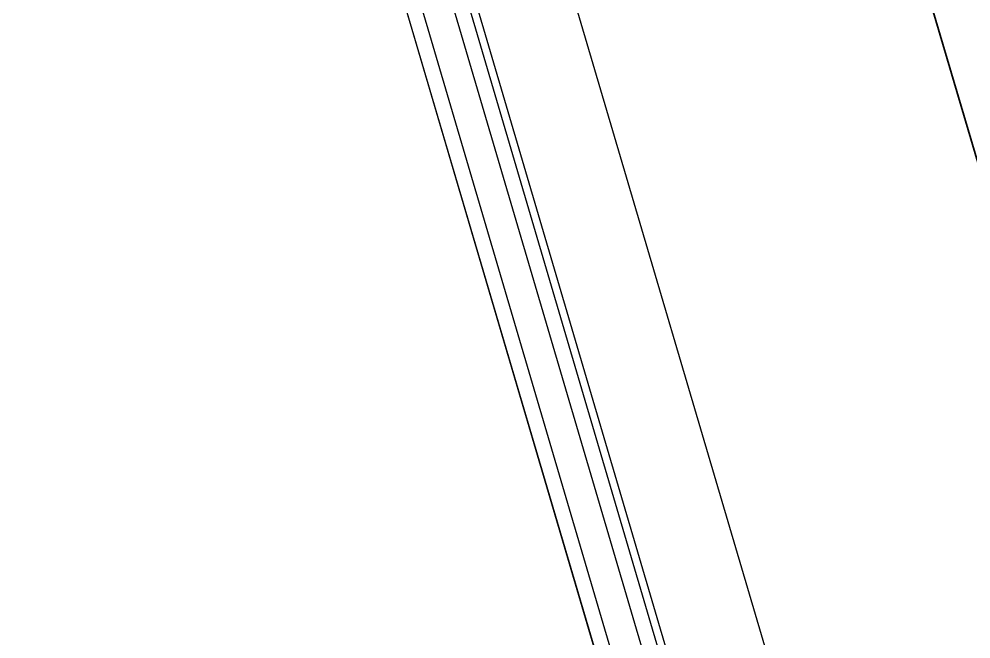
# Model space of a CAD drawing. Header units: millimetres. Extents: x 62878 to 70819, y -67946 to -61850.
# Drawn here: x 64504.73 to 64542.14, y -66815.23 to -66790.88 of the extents above; entities that cross this region are included whole.
import ezdxf

# ---------------------------------------------------------------- set-up
doc = ezdxf.new("R2010")
doc.units = ezdxf.units.MM
doc.layers.add('alan hesabı1', color=7, linetype='Continuous', plot=False)
doc.layers.add('DOGRAMA', color=171, linetype='Continuous', lineweight=0)
doc.layers.add('DUVAR-GAZBETON', color=84, linetype='Continuous', lineweight=35)

msp = doc.modelspace()

# ---------------------------------------------------------------- linework, layer by layer
at = {"layer": 'alan hesabı1'}
msp.add_lwpolyline([(63724.95426861863, -65595.46300699344), (64131.54280300612, -65475.35181634451), (64132.28794008258, -65475.75773597493), (64579.09331549415, -66991.10609428944), (64176.60329802258, -67109.7100704219), (64175.12696321385, -67104.70251828383), (64170.38691273129, -67106.09998781179)], close=True, dxfattribs=at)
at = {"layer": 'DOGRAMA', "lineweight": -2}
for p, q in [((64505.74975427346, -66742.36928222919), (64533.89348766466, -66837.81573187912)), ((64534.51042728926, -66837.74913987565), (64506.30412562658, -66742.09049665186)), ((64539.22142157795, -66833.07672498455), (64512.83341211139, -66743.58462449085)), ((64534.95658117676, -66835.03206898006), (64508.15661765861, -66744.12977919019)), ((64535.53564211836, -66834.86134927488), (64508.73211390126, -66743.96006155794)), ((64535.50116876081, -66833.68353547943), (64509.37909767754, -66745.09333645542))]:
    msp.add_line(p, q, dxfattribs=at)
at = {"layer": 'DUVAR-GAZBETON', "ltscale": 5}
msp.add_line((64145.51447628776, -65450.48456893033), (64605.20468270158, -67009.47454126891), dxfattribs=at)

doc.saveas('drawing.dxf')
